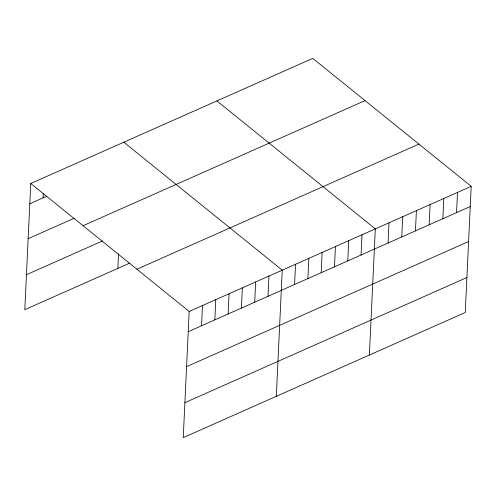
<?xml version="1.0" encoding="UTF-8"?>
<svg xmlns="http://www.w3.org/2000/svg" width="496" height="496" viewBox="0 0 496 496"><rect width="100%" height="100%" fill="white"/><g stroke="black" fill="none" stroke-linecap="round" stroke-linejoin="round"><path stroke-width="0.74" d="M30.752 183.495L189.187 311.451L183.241 437.621L465.248 312.505L471.2 186.329L312.759 58.379L30.752 183.495L24.8 309.671L129.76 263.103M43.09 197.836L43.301 193.341M117.862 268.379L118.55 253.816M201.531 325.785L202.486 305.548M214.824 319.889L215.779 299.652M228.117 313.993L229.071 293.75M241.416 308.09L242.37 287.854M254.708 302.194L255.663 281.957M268.001 296.298L268.956 276.055M276.303 396.335L282.255 270.159L123.814 142.209M294.593 284.499L295.548 264.263M307.886 278.597L308.841 258.36M321.185 272.701L322.14 252.464M334.478 266.805L335.432 246.568M347.77 260.902L348.725 240.665M361.069 255.006L362.024 234.769M369.365 355.043L375.317 228.867L216.876 100.917M388.058 243.028L389.013 222.791M401.76 236.952L402.709 216.715M415.456 230.876L416.411 210.639M429.152 224.8L430.106 204.563M442.847 218.724L443.802 198.481M456.549 212.641L457.504 192.405M29.797 203.738L46.587 196.286M28.148 238.694L74.332 218.203M83.037 225.723L365.044 100.601M26.449 274.71L102.722 240.876M136.902 269.223L418.915 144.107M189.187 311.451L471.2 186.329M188.232 331.688L470.245 206.565M186.589 366.643L468.596 241.527M184.89 402.665L466.897 277.543"/></g></svg>
